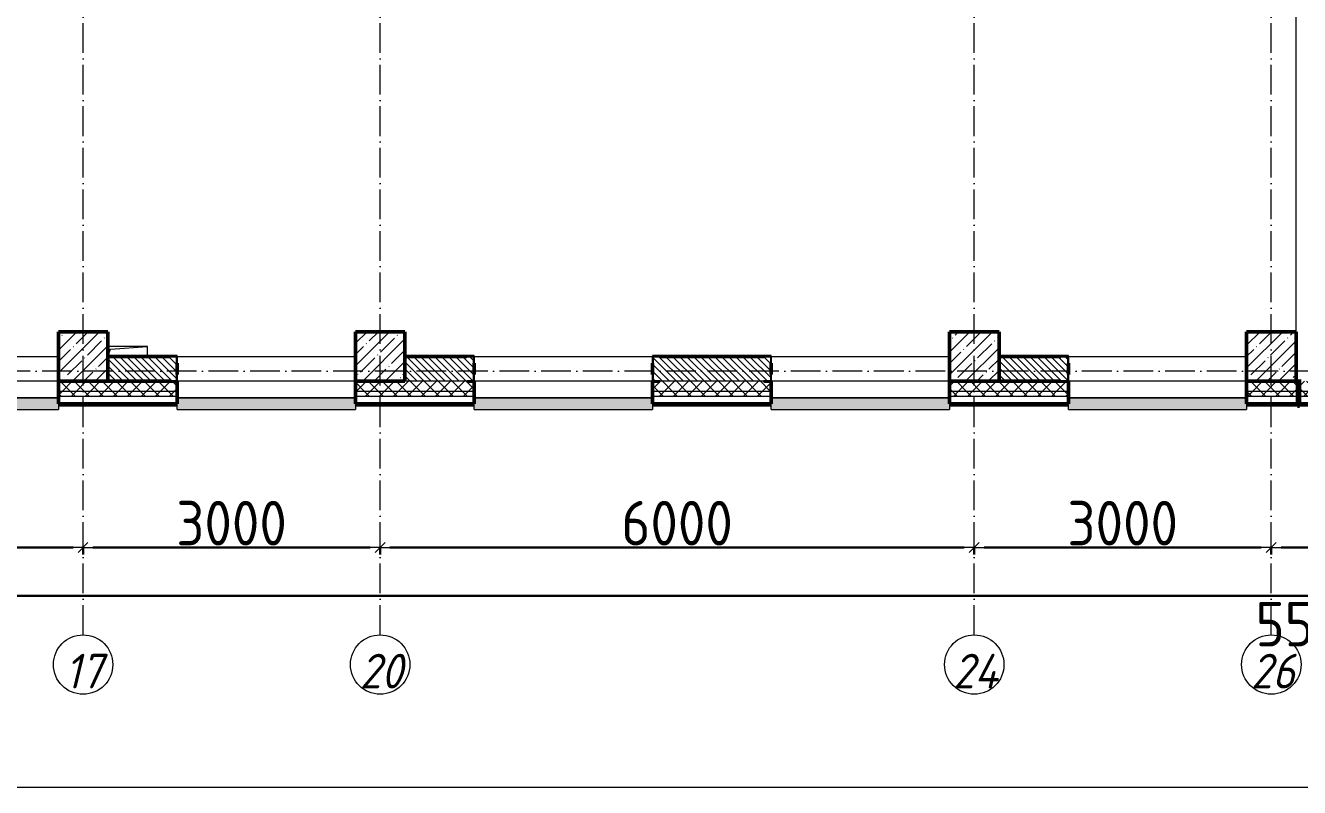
# Model space of a CAD drawing. Header units: millimetres. Extents: x 35697 to 388678, y -91946 to 171347.
# Drawn here: x 68728 to 81595, y 57688 to 65390 of the extents above; entities that cross this region are included whole.
import ezdxf

# ---------------------------------------------------------------- set-up
doc = ezdxf.new("R2010")
doc.units = ezdxf.units.MM
doc.linetypes.add('50_200_ШТРИХ_1Т_ш5_п1_п1_', pattern=[700, 500, -100, 0, -100])
for name, color, linetype, lineweight in [('3.1) ЖБ окна 1.2 м', 102, 'Continuous', 30), ('A-____-____-DIMS', 7, 'Continuous', 9), ('A-FLOR-____-OTLN', 7, 'Continuous', 9), ('A-GENM-____-MCUT', 7, 'Continuous', 25), ('A-GENM-____-OTLN', 7, 'Continuous', 9), ('A-GENM-____-OTLN-1', 7, 'Continuous', 25), ('A-GLAZ-____-OTLN', 7, 'Continuous', 9), ('A-WALL-____-MCUT-2', 7, 'Continuous', 50), ('A-WALL-____-MCUT-3', 7, 'Continuous', 9), ('A-WALL-____-OTLN', 7, 'Continuous', 9), ('A-WALL-____-PATT-1', 7, 'Continuous', 9), ('A-WALL-FNSH-MCUT-1', 7, 'Continuous', 9), ('S-COLS-____-MCUT', 7, 'Continuous', 50), ('S-COLS-____-OTLN', 7, 'Continuous', 9), ('S-GRID-____-IDEN', 7, 'Continuous', 9), ('S-GRID-____-OTLN-1', 7, '50_200_ШТРИХ_1Т_ш5_п1_п1_', 9)]:
    doc.layers.add(name, color=color, linetype=linetype, lineweight=lineweight)
doc.layers.add('A-GLAZ-____-OTLN-1', color=7, linetype='Continuous', lineweight=9, true_color=0xc0c0c0)
doc.styles.add('ISOCPEUR_I', font='isocpeui.ttf', dxfattribs={"width": 0.9, "height": 2.5})
doc.styles.add('СПДС', font='isocpeur.ttf', dxfattribs={"width": 0.9})
doc.dimstyles.new('Размера А3', dxfattribs={"dimtxt": 200, "dimasz": 100, "dimexe": 70, "dimexo": 100, "dimgap": 20, "dimtad": 1, "dimdec": 0, "dimrnd": 10, "dimzin": 0, "dimdsep": 46, "dimtxsty": 'СПДС', "dimblk": 'ARROWHEAD_6', "dimcen": 1, "dimclrd": 256, "dimclre": 256, "dimclrt": 256, "dimazin": 0, "dimtfac": 1, "dimtdec": 0, "dimtmove": 2, "dimatfit": 3, "dimfxl": 1, "dimtolj": 1, "dimtzin": 0, "dimarcsym": 0})
pattern_1 = [(45, (43259.71, 63713.66), (-70.71068, 70.71068), []), (135, (43259.71, 63713.66), (-70.71068, -70.71068), [])]
pattern_2 = [(135, (43259.71, 63713.66), (-35.35534, -35.35534), [])]
pattern_3 = [(45, (43259.71, 63713.66), (-85.53659, 85.53659), []), (45, (43316.74, 63713.66), (-85.53659, 85.53659), [])]

# ---------------------------------------------------------------- blocks, each defined once
blk = doc.blocks.new('BSC_Колонна _Прямоугольная - 500х500-V67-АР1_План отверстий 2 этажа в осях 1-64_А-ГГ')
at = {"layer": 'S-COLS-____-OTLN'}
h = blk.add_hatch(dxfattribs=at)
h.set_pattern_fill('FP_96', color=256, style=0, pattern_type=2)
h.set_pattern_definition([(45, (-38050, 1668.96), (-114.04925, 114.04925), []), (45, (-37935.95, 1668.96), (-114.04925, 114.04925), [201.613, -40.323, 3.353, -36.97])])
h.paths.add_polyline_path([(-250, -250), (250, -250), (250, 250), (-250, 250)], flags=0)
at = {"layer": 'S-COLS-____-MCUT'}
for p, q in [((250, 250), (-250, 250)), ((-250, 250), (-250, -250)), ((250, -250), (250, 250)), ((-250, -250), (250, -250))]:
    blk.add_line(p, q, dxfattribs=at)
blk = doc.blocks.new('BSC_Колонна _Прямоугольная - 500х500-V69-АР1_План отверстий 2 этажа в осях 1-64_А-ГГ')
at = {"layer": 'S-COLS-____-OTLN'}
h = blk.add_hatch(dxfattribs=at)
h.set_pattern_fill('FP_98', color=256, style=0, pattern_type=2)
h.set_pattern_definition([(45, (-29050, 1668.96), (-114.04925, 114.04925), []), (45, (-28935.95, 1668.96), (-114.04925, 114.04925), [201.613, -40.323, 3.353, -36.97])])
h.paths.add_polyline_path([(-250, -250), (250, -250), (250, 250), (-250, 250)], flags=0)
at = {"layer": 'S-COLS-____-MCUT'}
for p, q in [((250, 250), (-250, 250)), ((-250, 250), (-250, -250)), ((250, -250), (250, 250)), ((-250, -250), (250, -250))]:
    blk.add_line(p, q, dxfattribs=at)
blk = doc.blocks.new('BSC_Колонна _Прямоугольная - 500х500-V85-АР1_План отверстий 2 этажа в осях 1-64_А-ГГ')
at = {"layer": 'S-COLS-____-OTLN'}
h = blk.add_hatch(dxfattribs=at)
h.set_pattern_fill('FP_114', color=256, style=0, pattern_type=2)
h.set_pattern_definition([(45, (-26050, 1668.96), (-114.0493, 114.0493), []), (45, (-25935.95, 1668.96), (-114.0493, 114.0493), [201.613, -40.323, 3.353, -36.97])])
h.paths.add_polyline_path([(-250, -250), (250, -250), (250, 250), (-250, 250)], flags=0)
at = {"layer": 'S-COLS-____-MCUT'}
for p, q in [((250, 250), (-250, 250)), ((-250, 250), (-250, -250)), ((250, -250), (250, 250)), ((-250, -250), (250, -250))]:
    blk.add_line(p, q, dxfattribs=at)
blk = doc.blocks.new('BSC_Колонна _Прямоугольная - 500х500-V94-АР1_План отверстий 2 этажа в осях 1-64_А-ГГ')
at = {"layer": 'S-COLS-____-OTLN'}
h = blk.add_hatch(dxfattribs=at)
h.set_pattern_fill('FP_123', color=256, style=0, pattern_type=2)
h.set_pattern_definition([(45, (-35050, 1668.96), (-114.04925, 114.04925), []), (45, (-34935.95, 1668.96), (-114.04925, 114.04925), [201.613, -40.323, 3.353, -36.97])])
h.paths.add_polyline_path([(-250, -250), (250, -250), (250, 250), (-250, 250)], flags=0)
at = {"layer": 'S-COLS-____-MCUT'}
for p, q in [((250, 250), (-250, 250)), ((-250, 250), (-250, -250)), ((250, -250), (250, 250)), ((-250, -250), (250, -250))]:
    blk.add_line(p, q, dxfattribs=at)
blk = doc.blocks.new('Фахверк_СКБ_Уголок - 250_2700-27497298-АР1_План отверстий 2 этажа в осях 1-64_А-ГГ')
at = {"layer": 'A-GENM-____-MCUT'}
for p, q in [((200, 181), (125, 181)), ((125, 181), (125, 106)), ((131, 106), (131, 175)), ((131, 175), (200, 175)), ((200, 175), (200, 181)), ((125, 106), (131, 106)), ((131, -6), (125, -6)), ((125, -6), (125, -81)), ((125, -81), (200, -81)), ((131, -75), (131, -6)), ((200, -75), (131, -75)), ((200, -81), (200, -75))]:
    blk.add_line(p, q, dxfattribs=at)
blk = doc.blocks.new('AR_Отверстие прямоугольное _в плите_ - AR_Отверстие прямоугольное _в плите_-30511394-АР1_План отверстий 2 этажа в осях 1-64_А-ГГ')
at = {"layer": 'A-GENM-____-OTLN'}
for p, q in [((200, 50), (-200, 50)), ((-200, -50), (-175, 25)), ((-175, 25), (200, 50)), ((200, -50), (200, 50))]:
    blk.add_line(p, q, dxfattribs=at)
blk = doc.blocks.new('Отлив_СКБ - Отлив витража_120_НВФ-31885687-АР1_План отверстий 2 этажа в осях 1-64_А-ГГ')
at = {"layer": 'A-GLAZ-____-OTLN-1'}
for points in [[(0, -2), (1800, -2), (1800, 0), (0, 0)], [(1485, -120), (1800, -120), (1800, -2), (0, -2), (0, -120)]]:
    blk.add_hatch(color=256, dxfattribs=at).paths.add_polyline_path(points, flags=0)
at = {"layer": 'A-GLAZ-____-OTLN'}
for p, q in [((0, 0), (1800, 0)), ((1800, -2), (0, -2)), ((0, -120), (0, -83)), ((0, -120), (1800, -120)), ((1800, -63), (1800, -120))]:
    blk.add_line(p, q, dxfattribs=at)
blk = doc.blocks.new('Отлив_СКБ - Отлив витража_120_НВФ-V194-АР1_План отверстий 2 этажа в осях 1-64_А-ГГ')
at = {"layer": 'A-GLAZ-____-OTLN-1'}
for points in [[(1800, -2), (1800, 0), (0, 0), (0, -2), (1544, -2)], [(1544, -120), (1800, -120), (1800, -2), (0, -2), (0, -120)]]:
    blk.add_hatch(color=256, dxfattribs=at).paths.add_polyline_path(points, flags=0)
at = {"layer": 'A-GLAZ-____-OTLN'}
for p, q in [((0, 0), (1800, 0)), ((1800, -2), (0, -2)), ((0, -120), (0, -83)), ((0, -120), (1800, -120)), ((1800, -83), (1800, -120))]:
    blk.add_line(p, q, dxfattribs=at)
blk = doc.blocks.new('Стены 7 - Стены 4-31196221-АР1_План отверстий 2 этажа в осях 1-64_А-ГГ')
at = {"layer": 'A-WALL-____-MCUT-2'}
for p, q in [((-1799, 41030), (-1799, 41010)), ((-1549, 41030), (-1799, 41030)), ((-1799, 41010), (-1549, 41010)), ((-1549, 41010), (-1549, 41030))]:
    blk.add_line(p, q, dxfattribs=at)
blk = doc.blocks.new('Ось сетки - Круг_Ø6_00__ISO-2_5_0_9K_-25732049-АР1_План отверстий 2 этажа в осях 1-64_А-ГГ')
at = {"layer": 'S-GRID-____-IDEN'}
blk.add_circle((0, 0), 3, dxfattribs=at)
blk = doc.blocks.new('ARROWHEAD_6')
at = {"color": 0, "linetype": 'Continuous'}
for p, q in [((0, 0), (-1, 0)), ((-0.5, -0.5), (0.5, 0.5))]:
    blk.add_line(p, q, dxfattribs=at)
blk = doc.blocks.new('*D1888')
at = {"layer": 'A-____-____-DIMS', "lineweight": -2, "transparency": 16777216}
for p, q in [((7858, 455423), (7858, 455347)), ((7958, 455417), (10358, 455417)), ((10458, 455423), (10458, 455347))]:
    blk.add_line(p, q, dxfattribs=at)
at = {"layer": 'Defpoints', "color": 0, "transparency": 16777216}
for p in [(7858, 455523), (10458, 455523), (10458, 455417)]:
    blk.add_point(p, dxfattribs=at)
at = {"layer": 'A-____-____-DIMS', "lineweight": -2, "transparency": 16777216, "xscale": 100, "yscale": 100, "zscale": 100, "rotation": 180}
blk.add_blockref('ARROWHEAD_6', (7858, 455417), dxfattribs=at)
at = {"layer": 'A-____-____-DIMS', "lineweight": -2, "transparency": 16777216, "xscale": 100, "yscale": 100, "zscale": 100}
blk.add_blockref('ARROWHEAD_6', (10458, 455417), dxfattribs=at)
at = {"layer": 'A-____-____-DIMS', "transparency": 16777216, "insert": (9158, 455662), "char_height": 450, "attachment_point": 5, "style": 'СПДС'}
blk.add_mtext('\\A1;2600', dxfattribs=at)
blk = doc.blocks.new('*D1889')
at = {"layer": 'A-____-____-DIMS', "lineweight": -2, "transparency": 16777216}
for p, q in [((10458, 455423), (10458, 455347)), ((10558, 455417), (13358, 455417)), ((13458, 455423), (13458, 455347))]:
    blk.add_line(p, q, dxfattribs=at)
at = {"layer": 'Defpoints', "color": 0, "transparency": 16777216}
for p in [(10458, 455523), (13458, 455523), (13458, 455417)]:
    blk.add_point(p, dxfattribs=at)
at = {"layer": 'A-____-____-DIMS', "lineweight": -2, "transparency": 16777216, "xscale": 100, "yscale": 100, "zscale": 100, "rotation": 180}
blk.add_blockref('ARROWHEAD_6', (10458, 455417), dxfattribs=at)
at = {"layer": 'A-____-____-DIMS', "lineweight": -2, "transparency": 16777216, "xscale": 100, "yscale": 100, "zscale": 100}
blk.add_blockref('ARROWHEAD_6', (13458, 455417), dxfattribs=at)
at = {"layer": 'A-____-____-DIMS', "transparency": 16777216, "insert": (11958, 455662), "char_height": 450, "attachment_point": 5, "style": 'СПДС'}
blk.add_mtext('\\A1;3000', dxfattribs=at)
blk = doc.blocks.new('*D1890')
at = {"layer": 'A-____-____-DIMS', "lineweight": -2, "transparency": 16777216}
for p, q in [((13458, 455423), (13458, 455347)), ((13558, 455417), (19358, 455417)), ((19458, 455423), (19458, 455347))]:
    blk.add_line(p, q, dxfattribs=at)
at = {"layer": 'Defpoints', "color": 0, "transparency": 16777216}
for p in [(13458, 455523), (19458, 455523), (19458, 455417)]:
    blk.add_point(p, dxfattribs=at)
at = {"layer": 'A-____-____-DIMS', "lineweight": -2, "transparency": 16777216, "xscale": 100, "yscale": 100, "zscale": 100, "rotation": 180}
blk.add_blockref('ARROWHEAD_6', (13458, 455417), dxfattribs=at)
at = {"layer": 'A-____-____-DIMS', "lineweight": -2, "transparency": 16777216, "xscale": 100, "yscale": 100, "zscale": 100}
blk.add_blockref('ARROWHEAD_6', (19458, 455417), dxfattribs=at)
at = {"layer": 'A-____-____-DIMS', "transparency": 16777216, "insert": (16458, 455662), "char_height": 450, "attachment_point": 5, "style": 'СПДС'}
blk.add_mtext('\\A1;6000', dxfattribs=at)
blk = doc.blocks.new('*D1891')
at = {"layer": 'A-____-____-DIMS', "lineweight": -2, "transparency": 16777216}
for p, q in [((19458, 455423), (19458, 455347)), ((19558, 455417), (22358, 455417)), ((22458, 455423), (22458, 455347))]:
    blk.add_line(p, q, dxfattribs=at)
at = {"layer": 'Defpoints', "color": 0, "transparency": 16777216}
for p in [(19458, 455523), (22458, 455523), (22458, 455417)]:
    blk.add_point(p, dxfattribs=at)
at = {"layer": 'A-____-____-DIMS', "lineweight": -2, "transparency": 16777216, "xscale": 100, "yscale": 100, "zscale": 100, "rotation": 180}
blk.add_blockref('ARROWHEAD_6', (19458, 455417), dxfattribs=at)
at = {"layer": 'A-____-____-DIMS', "lineweight": -2, "transparency": 16777216, "xscale": 100, "yscale": 100, "zscale": 100}
blk.add_blockref('ARROWHEAD_6', (22458, 455417), dxfattribs=at)
at = {"layer": 'A-____-____-DIMS', "transparency": 16777216, "insert": (20958, 455662), "char_height": 450, "attachment_point": 5, "style": 'СПДС'}
blk.add_mtext('\\A1;3000', dxfattribs=at)
blk = doc.blocks.new('*D1892')
at = {"layer": 'A-____-____-DIMS', "lineweight": -2, "transparency": 16777216}
for p, q in [((22458, 455423), (22458, 455347)), ((22558, 455417), (22908, 455417)), ((23008, 455423), (23008, 455347))]:
    blk.add_line(p, q, dxfattribs=at)
at = {"layer": 'Defpoints', "color": 0, "transparency": 16777216}
for p in [(22458, 455523), (23008, 455523), (23008, 455417)]:
    blk.add_point(p, dxfattribs=at)
at = {"layer": 'A-____-____-DIMS', "lineweight": -2, "transparency": 16777216, "xscale": 100, "yscale": 100, "zscale": 100, "rotation": 180}
blk.add_blockref('ARROWHEAD_6', (22458, 455417), dxfattribs=at)
at = {"layer": 'A-____-____-DIMS', "lineweight": -2, "transparency": 16777216, "xscale": 100, "yscale": 100, "zscale": 100}
blk.add_blockref('ARROWHEAD_6', (23008, 455417), dxfattribs=at)
at = {"layer": 'A-____-____-DIMS', "transparency": 16777216, "insert": (22733, 454642), "char_height": 450, "attachment_point": 5, "style": 'СПДС'}
blk.add_mtext('\\A1;550', dxfattribs=at)
blk = doc.blocks.new('*D1911')
at = {"layer": 'A-____-____-DIMS', "lineweight": -2, "transparency": 16777216}
for p, q in [((-17942, 454935), (-17942, 454859)), ((-17842, 454929), (85458, 454929)), ((85558, 454935), (85558, 454859))]:
    blk.add_line(p, q, dxfattribs=at)
at = {"layer": 'Defpoints', "color": 0, "transparency": 16777216}
for p in [(-17942, 455035), (85558, 455035), (85558, 454929)]:
    blk.add_point(p, dxfattribs=at)
at = {"layer": 'A-____-____-DIMS', "lineweight": -2, "transparency": 16777216, "xscale": 100, "yscale": 100, "zscale": 100, "rotation": 180}
blk.add_blockref('ARROWHEAD_6', (-17942, 454929), dxfattribs=at)
at = {"layer": 'A-____-____-DIMS', "lineweight": -2, "transparency": 16777216, "xscale": 100, "yscale": 100, "zscale": 100}
blk.add_blockref('ARROWHEAD_6', (85558, 454929), dxfattribs=at)
at = {"layer": 'A-____-____-DIMS', "transparency": 16777216, "insert": (33808, 455174), "char_height": 450, "attachment_point": 5, "style": 'СПДС'}
blk.add_mtext('\\A1;103500', dxfattribs=at)
blk = doc.blocks.new('2этаж')
at = {"layer": 'S-GRID-____-OTLN-1', "color": 251, "ltscale": 0.6, "true_color": 0x636466}
for p, q in [((10458.3, 454533.3), (10458.3, 469166.5)), ((13458.3, 454533.3), (13458.3, 469166.5)), ((19458.3, 454533.3), (19458.3, 469166.5)), ((22458.3, 454533.3), (22458.3, 469166.5)), ((88482.7, 457197), (-20260.4, 457197))]:
    blk.add_line(p, q, dxfattribs=at)
at = {"layer": 'S-GRID-____-IDEN', "char_height": 350, "attachment_point": 1, "style": 'ISOCPEUR_I'}
for s, insert, width in [('17', (10277.3, 454342.1), 346.329), ('20', (13253.4, 454342.1), 404.05), ('24', (19244.4, 454342.1), 425.696), ('26', (22253.4, 454342.1), 404.05)]:
    blk.add_mtext(s, dxfattribs=dict(at, insert=insert, width=width))
at = {"layer": 'A-____-____-DIMS'}
for base, p1, p2, picture, middle in [((10458.3, 455417.4), (7858.3, 455523.5), (10458.3, 455523.5), '*D1888', (9158.3, 455662.4)), ((13458.3, 455417.4), (10458.3, 455523.5), (13458.3, 455523.5), '*D1889', (11958.3, 455662.4)), ((19458.3, 455417.4), (13458.3, 455523.5), (19458.3, 455523.5), '*D1890', (16458.3, 455662.4)), ((22458.3, 455417.4), (19458.3, 455523.5), (22458.3, 455523.5), '*D1891', (20958.3, 455662.4)), ((23008.3, 455417.4), (22458.3, 455523.5), (23008.3, 455523.5), '*D1892', (22733.3, 454642.4)), ((85558.3, 454929.2), (-17941.7, 455035.3), (85558.3, 455035.3), '*D1911', (33808.3, 455174.2))]:
    dim = blk.add_linear_dim(base=base, p1=p1, p2=p2, dimstyle='Размера А3', override={"dimtxt": 450}, dxfattribs=at)
    dim.commit()
    dim.dimension.update_dxf_attribs({"geometry": picture, "text_midpoint": middle})

msp = doc.modelspace()

# ---------------------------------------------------------------- hatches: boundary and pattern name
at = {"layer": 'A-WALL-____-PATT-1'}
h = msp.add_hatch(dxfattribs=at)
h.set_pattern_fill('FP_6', color=256, style=0, pattern_type=2)
h.set_pattern_definition(pattern_2)
h.paths.add_polyline_path([(70185, 61795), (70254, 61795), (70254, 61864), (70260, 61864), (70260, 61976), (70254, 61976), (70254, 62045), (69560, 62045), (69560, 61795), (69758, 61795)], flags=0)
h = msp.add_hatch(dxfattribs=at)
h.set_pattern_fill('FP_6', color=256, style=0, pattern_type=2)
h.set_pattern_definition(pattern_2)
h.paths.add_polyline_path([(76185, 61795), (76254, 61795), (76254, 61864), (76260, 61864), (76260, 61976), (76254, 61976), (76254, 62045), (75066, 62045), (75066, 61976), (75060, 61976), (75060, 61864), (75066, 61864), (75066, 61795), (75135, 61795)], flags=0)
h.paths.add_polyline_path([(73185, 61795), (73254, 61795), (73254, 61864), (73260, 61864), (73260, 61976), (73254, 61976), (73254, 62045), (72560, 62045), (72560, 61795)], flags=0)
h = msp.add_hatch(dxfattribs=at)
h.set_pattern_fill('FP_6', color=256, style=0, pattern_type=2)
h.set_pattern_definition(pattern_2)
h.paths.add_polyline_path([(79185, 61795), (79254, 61795), (79254, 61864), (79260, 61864), (79260, 61976), (79254, 61976), (79254, 62045), (78560, 62045), (78560, 61795), (78595, 61795)], flags=0)
h = msp.add_hatch(dxfattribs=at)
h.set_pattern_fill('FP_1', color=256, style=0, pattern_type=2)
h.set_pattern_definition(pattern_1)
h.paths.add_polyline_path([(144510, 61695), (144510, 61795), (135485, 61795), (135485, 61789), (135410, 61789), (135410, 61695), (144010, 61695)], flags=0)
h.paths.add_polyline_path([(133610, 61695), (133610, 61789), (133535, 61789), (133535, 61795), (125660, 61795), (125660, 61695), (133387, 61695)], flags=0)
h.paths.add_polyline_path([(124160, 61695), (124660, 61695), (124660, 61795), (123535, 61795), (123535, 61789), (123460, 61789), (123460, 61695), (123535, 61695)], flags=0)
h.paths.add_polyline_path([(114260, 61695), (115660, 61695), (115660, 61795), (114335, 61795), (114335, 61789), (114260, 61789)], flags=0)
h.paths.add_polyline_path([(112110, 61695), (112460, 61695), (112460, 61789), (112385, 61789), (112385, 61795), (111335, 61795), (111335, 61789), (111260, 61789), (111260, 61695), (111610, 61695)], flags=0)
h.paths.add_polyline_path([(109459, 61695), (109459, 61789), (109385, 61789), (109385, 61795), (108335, 61795), (108335, 61789), (108260, 61789), (108260, 61695), (108642, 61695)], flags=0)
h.paths.add_polyline_path([(106460, 61695), (106460, 61789), (106385, 61789), (106385, 61795), (105335, 61795), (105335, 61789), (105260, 61789), (105260, 61695), (105991, 61695)], flags=0)
h.paths.add_polyline_path([(102610, 61695), (103460, 61695), (103460, 61789), (103385, 61789), (103385, 61795), (102335, 61795), (102335, 61789), (102260, 61789), (102260, 61695), (102456, 61695)], flags=0)
h.paths.add_polyline_path([(97154, 61695), (97460, 61695), (97460, 61789), (97385, 61789), (97385, 61795), (96335, 61795), (96335, 61789), (96260, 61789), (96260, 61695), (97110, 61695)], flags=0)
h.paths.add_polyline_path([(93260, 61695), (94460, 61695), (94460, 61789), (94385, 61789), (94385, 61795), (93335, 61795), (93335, 61789), (93260, 61789)], flags=0)
h.paths.add_polyline_path([(90968, 61695), (91460, 61695), (91460, 61789), (91385, 61789), (91385, 61795), (90335, 61795), (90335, 61789), (90260, 61789), (90260, 61695), (90335, 61695)], flags=0)
h.paths.add_polyline_path([(88316, 61695), (88460, 61695), (88460, 61789), (88385, 61789), (88385, 61795), (87335, 61795), (87335, 61789), (87260, 61789), (87260, 61695), (88110, 61695)], flags=0)
h.paths.add_polyline_path([(85460, 61695), (85460, 61789), (85385, 61789), (85385, 61795), (84335, 61795), (84335, 61789), (84260, 61789), (84260, 61695), (85385, 61695)], flags=0)
h.paths.add_polyline_path([(82460, 61695), (82460, 61789), (82385, 61789), (82385, 61795), (81060, 61795), (81060, 61695), (82454, 61695)], flags=0)
h.paths.add_polyline_path([(78060, 61695), (79260, 61695), (79260, 61789), (79185, 61789), (79185, 61795), (78060, 61795)], flags=0)
h.paths.add_polyline_path([(76254, 61695), (76260, 61695), (76260, 61789), (76185, 61789), (76185, 61795), (75135, 61795), (75135, 61789), (75060, 61789), (75060, 61695), (76185, 61695)], flags=0)
h.paths.add_polyline_path([(73185, 61695), (73260, 61695), (73260, 61789), (73185, 61789), (73185, 61795), (72060, 61795), (72060, 61695), (72560, 61695)], flags=0)
h.paths.add_polyline_path([(69560, 61695), (70260, 61695), (70260, 61789), (70185, 61789), (70185, 61795), (69060, 61795), (69060, 61695)], flags=0)
h.paths.add_polyline_path([(67260, 61695), (67260, 61789), (67185, 61789), (67185, 61795), (66135, 61795), (66135, 61789), (66060, 61789), (66060, 61695), (66223, 61695)], flags=0)
h.paths.add_polyline_path([(64185, 61695), (64260, 61695), (64260, 61789), (64185, 61789), (64185, 61795), (63060, 61795), (63060, 61695), (63572, 61695)], flags=0)
h.paths.add_polyline_path([(60060, 61695), (61260, 61695), (61260, 61789), (61185, 61789), (61185, 61795), (60060, 61795)], flags=0)
h.paths.add_polyline_path([(58260, 61695), (58260, 61789), (58185, 61789), (58185, 61795), (57135, 61795), (57135, 61789), (57060, 61789), (57060, 61695), (58160, 61695)], flags=0)
h.paths.add_polyline_path([(56060, 61695), (56060, 61789), (55985, 61789), (55985, 61795), (50735, 61795), (50735, 61789), (50660, 61789), (50660, 61695), (55618, 61695)], flags=0)
h.paths.add_polyline_path([(48560, 61695), (49660, 61695), (49660, 61789), (49585, 61789), (49585, 61795), (40810, 61795), (40810, 61695), (48548, 61695)], flags=0)
h = msp.add_hatch(dxfattribs=at)
h.set_pattern_fill('FP_1', color=256, style=0, pattern_type=2)
h.set_pattern_definition(pattern_1)
h.paths.add_polyline_path([(144510, 61645), (144610, 61645), (144610, 61695), (135410, 61695), (135410, 61645), (143991, 61645)], flags=0)
h.paths.add_polyline_path([(132503, 61645), (133610, 61645), (133610, 61695), (125660, 61695), (125660, 61645), (131619, 61645)], flags=0)
h.paths.add_polyline_path([(123460, 61645), (124660, 61645), (124660, 61695), (123460, 61695)], flags=0)
h.paths.add_polyline_path([(115660, 61645), (115660, 61695), (114260, 61695), (114260, 61645), (114828, 61645)], flags=0)
h.paths.add_polyline_path([(112460, 61645), (112460, 61695), (111260, 61695), (111260, 61645), (112177, 61645)], flags=0)
h.paths.add_polyline_path([(108642, 61645), (109459, 61645), (109459, 61695), (108260, 61695), (108260, 61645)], flags=0)
h.paths.add_polyline_path([(106460, 61645), (106460, 61695), (105260, 61695), (105260, 61645), (105991, 61645)], flags=0)
h.paths.add_polyline_path([(103340, 61645), (103460, 61645), (103460, 61695), (102260, 61695), (102260, 61645), (102456, 61645)], flags=0)
h.paths.add_polyline_path([(97460, 61645), (97460, 61695), (96260, 61695), (96260, 61645), (97154, 61645)], flags=0)
h.paths.add_polyline_path([(94460, 61645), (94460, 61695), (93260, 61695), (93260, 61645), (93619, 61645)], flags=0)
h.paths.add_polyline_path([(90260, 61645), (91460, 61645), (91460, 61695), (90260, 61695)], flags=0)
h.paths.add_polyline_path([(88316, 61645), (88460, 61645), (88460, 61695), (87260, 61695), (87260, 61645), (87433, 61645)], flags=0)
h.paths.add_polyline_path([(85460, 61645), (85460, 61695), (84260, 61695), (84260, 61645), (84781, 61645)], flags=0)
h.paths.add_polyline_path([(82130, 61645), (82460, 61645), (82460, 61695), (81060, 61695), (81060, 61645), (81247, 61645)], flags=0)
h.paths.add_polyline_path([(79260, 61645), (79260, 61695), (78060, 61695), (78060, 61645), (78595, 61645)], flags=0)
h.paths.add_polyline_path([(76260, 61645), (76260, 61695), (75060, 61695), (75060, 61645)], flags=0)
h.paths.add_polyline_path([(73260, 61645), (73260, 61695), (72060, 61695), (72060, 61645)], flags=0)
h.paths.add_polyline_path([(69060, 61645), (70260, 61645), (70260, 61695), (69060, 61695)], flags=0)
h.paths.add_polyline_path([(67260, 61645), (67260, 61695), (66060, 61695), (66060, 61645), (66223, 61645)], flags=0)
h.paths.add_polyline_path([(64260, 61645), (64260, 61695), (63060, 61695), (63060, 61645), (63572, 61645)], flags=0)
h.paths.add_polyline_path([(61260, 61645), (61260, 61695), (60060, 61695), (60060, 61645), (60921, 61645)], flags=0)
h.paths.add_polyline_path([(58260, 61645), (58260, 61695), (57060, 61695), (57060, 61645), (57386, 61645)], flags=0)
h.paths.add_polyline_path([(56060, 61645), (56060, 61695), (50660, 61695), (50660, 61645), (55618, 61645)], flags=0)
h.paths.add_polyline_path([(49660, 61645), (49660, 61695), (40710, 61695), (40710, 61645), (48548, 61645)], flags=0)
h = msp.add_hatch(dxfattribs=at)
h.set_pattern_fill('FP_3', color=256, style=0, pattern_type=2)
h.set_pattern_definition(pattern_3)
h.paths.add_polyline_path([(81061, 61545), (81575, 61545), (81575, 61565), (81061, 61565)], flags=0)
h.paths.add_polyline_path([(78595, 61545), (79260, 61545), (79260, 61565), (78060, 61565), (78060, 61545)], flags=0)
h.paths.add_polyline_path([(76260, 61545), (76260, 61565), (75061, 61565), (75061, 61545)], flags=0)
h.paths.add_polyline_path([(73260, 61545), (73260, 61565), (72060, 61565), (72060, 61545)], flags=0)
h.paths.add_polyline_path([(69758, 61545), (70260, 61545), (70260, 61565), (69061, 61565), (69061, 61545)], flags=0)
h.paths.add_polyline_path([(67260, 61545), (67260, 61565), (66060, 61565), (66060, 61545), (66223, 61545)], flags=0)
h.paths.add_polyline_path([(63572, 61545), (64260, 61545), (64260, 61565), (63060, 61565), (63060, 61545)], flags=0)
h.paths.add_polyline_path([(60921, 61545), (61260, 61545), (61260, 61565), (60060, 61565), (60060, 61545)], flags=0)
h.paths.add_polyline_path([(57386, 61545), (58260, 61545), (58260, 61565), (57060, 61565), (57060, 61545)], flags=0)
h.paths.add_polyline_path([(55618, 61545), (56060, 61545), (56060, 61565), (50660, 61565), (50660, 61545), (53851, 61545)], flags=0)
h.paths.add_polyline_path([(48548, 61545), (49660, 61545), (49660, 61565), (40580, 61565), (40580, 61545), (46781, 61545)], flags=0)
h = msp.add_hatch(dxfattribs=at)
h.set_pattern_fill('FP_3', color=256, style=0, pattern_type=2)
h.set_pattern_definition(pattern_3)
h.paths.add_polyline_path([(114828, 61545), (115125, 61545), (115125, 61565), (114261, 61565), (114261, 61545)], flags=0)
h.paths.add_polyline_path([(112177, 61545), (112460, 61545), (112460, 61565), (111260, 61565), (111260, 61545), (111293, 61545)], flags=0)
h.paths.add_polyline_path([(109459, 61545), (109459, 61565), (108260, 61565), (108260, 61545), (108642, 61545)], flags=0)
h.paths.add_polyline_path([(105261, 61545), (106460, 61545), (106460, 61565), (105261, 61565)], flags=0)
h.paths.add_polyline_path([(103340, 61545), (103460, 61545), (103460, 61565), (102260, 61565), (102260, 61545), (102456, 61545)], flags=0)
h.paths.add_polyline_path([(96270, 61545), (97460, 61545), (97460, 61565), (96260, 61565), (96260, 61545)], flags=0)
h.paths.add_polyline_path([(94460, 61545), (94460, 61565), (93260, 61565), (93260, 61545), (93619, 61545)], flags=0)
h.paths.add_polyline_path([(90968, 61545), (91460, 61545), (91460, 61565), (90260, 61565), (90260, 61545)], flags=0)
h.paths.add_polyline_path([(88316, 61545), (88460, 61545), (88460, 61565), (87260, 61565), (87260, 61545), (87433, 61545)], flags=0)
h.paths.add_polyline_path([(84781, 61545), (85460, 61545), (85460, 61565), (84260, 61565), (84260, 61545)], flags=0)
h.paths.add_polyline_path([(82130, 61545), (82460, 61545), (82460, 61565), (81595, 61565), (81595, 61545)], flags=0)

# ---------------------------------------------------------------- linework, layer by layer
at = {"color": 1, "lineweight": 0}
msp.add_lwpolyline([(35697, 156516), (148933, 156516), (148933, 57688), (35697, 57688)], close=True, dxfattribs=at)
at = {"layer": 'A-FLOR-____-OTLN'}
msp.add_line((81560, 62295), (81560, 68895), dxfattribs=at)
at = {"layer": 'A-WALL-____-MCUT-2'}
for p, q in [((70185, 62045), (69560, 62045)), ((73185, 62045), (72560, 62045)), ((76185, 62045), (75135, 62045)), ((79185, 62045), (78560, 62045)), ((70260, 61864), (70260, 61976)), ((73260, 61864), (73260, 61976)), ((75060, 61976), (75060, 61864)), ((76260, 61864), (76260, 61976)), ((79260, 61864), (79260, 61976)), ((69060, 61795), (69060, 61565)), ((70185, 61795), (69560, 61795)), ((70260, 61565), (70260, 61789)), ((72060, 61795), (72060, 61565)), ((73260, 61565), (73260, 61789)), ((75060, 61789), (75060, 61565)), ((76260, 61565), (76260, 61789)), ((78060, 61795), (78060, 61565)), ((79185, 61795), (78560, 61795)), ((79260, 61565), (79260, 61789)), ((81060, 61795), (81060, 61565)), ((81610, 61795), (81560, 61795)), ((69060, 61565), (70260, 61565)), ((72060, 61565), (73260, 61565)), ((75060, 61565), (76260, 61565)), ((78060, 61565), (79260, 61565)), ((81060, 61565), (82460, 61565))]:
    msp.add_line(p, q, dxfattribs=at)
at = {"layer": 'A-WALL-____-MCUT-3'}
for p, q in [((73185, 61795), (72560, 61795)), ((76185, 61795), (75135, 61795)), ((69060, 61695), (70260, 61695)), ((69060, 61645), (70260, 61645)), ((72060, 61695), (73260, 61695)), ((72060, 61645), (73260, 61645)), ((75060, 61695), (76260, 61695)), ((75060, 61645), (76260, 61645)), ((78060, 61695), (79260, 61695)), ((78060, 61645), (79260, 61645)), ((81060, 61695), (82460, 61695)), ((81060, 61645), (82460, 61645))]:
    msp.add_line(p, q, dxfattribs=at)
at = {"layer": 'A-WALL-____-OTLN'}
for p, q in [((67260, 62045), (69060, 62045)), ((70260, 62045), (72060, 62045)), ((73260, 62045), (75060, 62045)), ((76260, 62045), (78060, 62045)), ((79260, 62045), (81060, 62045)), ((69060, 61795), (67260, 61795)), ((72060, 61795), (70260, 61795)), ((75060, 61795), (73260, 61795)), ((78060, 61795), (76260, 61795)), ((81060, 61795), (79260, 61795)), ((75061, 61545), (75060, 61545))]:
    msp.add_line(p, q, dxfattribs=at)
at = {"layer": 'A-WALL-FNSH-MCUT-1'}
for p, q in [((69061, 61565), (69061, 61545)), ((69061, 61545), (70260, 61545)), ((70260, 61545), (70260, 61565)), ((72060, 61565), (72060, 61545)), ((72060, 61545), (73260, 61545)), ((73260, 61545), (73260, 61565)), ((75061, 61565), (75061, 61545)), ((75061, 61545), (76260, 61545)), ((76260, 61545), (76260, 61565)), ((78060, 61565), (78060, 61545)), ((78060, 61545), (79260, 61545)), ((79260, 61545), (79260, 61565)), ((81061, 61565), (81061, 61545)), ((81061, 61545), (81575, 61545)), ((81575, 61545), (81575, 61565)), ((81595, 61565), (81595, 61545)), ((81595, 61545), (82460, 61545))]:
    msp.add_line(p, q, dxfattribs=at)

# ---------------------------------------------------------------- block references
at = {"layer": '3.1) ЖБ окна 1.2 м'}
msp.add_blockref('2этаж', (58851, -395302), dxfattribs=at)
at = {"layer": 'A-GENM-____-OTLN'}
msp.add_blockref('AR_Отверстие прямоугольное _в плите_ - AR_Отверстие прямоугольное _в плите_-30511394-АР1_План отверстий 2 этажа в осях 1-64_А-ГГ', (69760, 62095), dxfattribs=at)
at = {"layer": 'A-GENM-____-OTLN-1', "rotation": 180}
for p in [(70385, 61970), (73385, 61970), (76385, 61970), (79385, 61970)]:
    msp.add_blockref('Фахверк_СКБ_Уголок - 250_2700-27497298-АР1_План отверстий 2 этажа в осях 1-64_А-ГГ', p, dxfattribs=at)
at = {"layer": 'A-GENM-____-OTLN-1'}
msp.add_blockref('Фахверк_СКБ_Уголок - 250_2700-27497298-АР1_План отверстий 2 этажа в осях 1-64_А-ГГ', (74935, 61870), dxfattribs=at)
at = {"layer": 'A-GLAZ-____-OTLN'}
for name, p in [('Отлив_СКБ - Отлив витража_120_НВФ-31885687-АР1_План отверстий 2 этажа в осях 1-64_А-ГГ', (67260, 61628)), ('Отлив_СКБ - Отлив витража_120_НВФ-V194-АР1_План отверстий 2 этажа в осях 1-64_А-ГГ', (70260, 61628)), ('Отлив_СКБ - Отлив витража_120_НВФ-31885687-АР1_План отверстий 2 этажа в осях 1-64_А-ГГ', (73260, 61628)), ('Отлив_СКБ - Отлив витража_120_НВФ-V194-АР1_План отверстий 2 этажа в осях 1-64_А-ГГ', (76260, 61628)), ('Отлив_СКБ - Отлив витража_120_НВФ-31885687-АР1_План отверстий 2 этажа в осях 1-64_А-ГГ', (79260, 61628))]:
    msp.add_blockref(name, p, dxfattribs=at)
at = {"layer": 'A-WALL-____-OTLN', "rotation": 89.9999999999999}
msp.add_blockref('Стены 7 - Стены 4-31196221-АР1_План отверстий 2 этажа в осях 1-64_А-ГГ', (122605, 63343), dxfattribs=at)
at = {"layer": 'S-COLS-____-OTLN'}
for name, p in [('BSC_Колонна _Прямоугольная - 500х500-V85-АР1_План отверстий 2 этажа в осях 1-64_А-ГГ', (69310, 62045)), ('BSC_Колонна _Прямоугольная - 500х500-V69-АР1_План отверстий 2 этажа в осях 1-64_А-ГГ', (72310, 62045)), ('BSC_Колонна _Прямоугольная - 500х500-V94-АР1_План отверстий 2 этажа в осях 1-64_А-ГГ', (78310, 62045)), ('BSC_Колонна _Прямоугольная - 500х500-V67-АР1_План отверстий 2 этажа в осях 1-64_А-ГГ', (81310, 62045))]:
    msp.add_blockref(name, p, dxfattribs=at)
at = {"layer": 'S-GRID-____-IDEN', "xscale": 99.99999999999993, "yscale": 99.99999999999993, "zscale": 99.99999999999993}
for p in [(69310, 58931), (72310, 58931), (78310, 58931), (81310, 58931)]:
    msp.add_blockref('Ось сетки - Круг_Ø6_00__ISO-2_5_0_9K_-25732049-АР1_План отверстий 2 этажа в осях 1-64_А-ГГ', p, dxfattribs=at)

doc.saveas('drawing.dxf')
